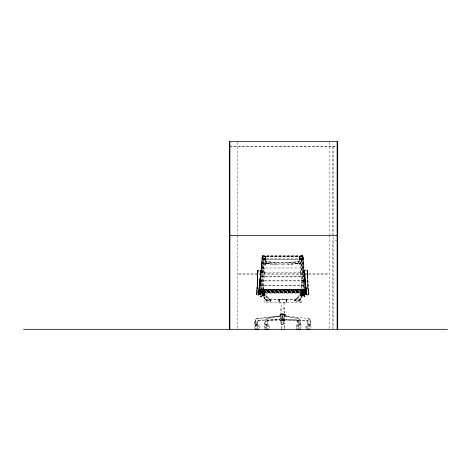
<?xml version="1.0" encoding="UTF-8"?>
<svg xmlns="http://www.w3.org/2000/svg" width="471" height="471" viewBox="0 0 471 471"><rect width="100%" height="100%" fill="white"/><g stroke="black" fill="none" stroke-linecap="round" stroke-linejoin="round"><path stroke-width="0.35" stroke-dasharray="2.35 1.77" d="M259.857 291.408L259.845 293.103L259.921 291.49M305.208 291.39L305.343 292.273L259.798 292.273L259.974 290.754L305.161 290.754L305.261 291.172M257.019 324.578L256.983 327.333L256.377 327.622L254.087 324.578L257.996 324.578L257.996 327.227L257.437 327.645L255.064 324.295M257.719 272.079L258.067 269.918L259.809 269.918L260.881 270.407L258.591 295.011L257.996 295.394L256.878 295.187L256.742 293.863L256.642 294.887M260.651 273.268L258.732 293.374L259.079 289.006M259.792 292.668L259.827 291.949M257.755 271.031L257.855 270.195L256.636 294.663L256.742 293.863M259.845 292.609L259.845 293.103M279.427 319.691C281.735 323.701 281.817 316.647 281.523 315.429L282.5 313.827L282.918 313.827L282.989 318.785M262.577 255.535L302.559 255.429L302.665 256.012L302.629 255.57M256.948 290.472L257.784 270.407L259.321 270.96L260.581 270.896L260.881 270.407L260.61 274.281M298.555 323.671L298.626 321.717M306.556 294.846L304.325 270.519L305.814 269.848L307.386 270.195L308.328 295.187C306.068 296.277 306.356 293.262 306.421 291.814M307.91 324.578L307.769 321.717M298.902 262.164L298.832 261.505C288.181 263.342 276.889 262.989 266.162 261.64L265.326 259.097L263.931 259.097L261.346 296.86L260.651 296.795L263.301 259.026L261.976 258.885L262.182 255.953L265.538 256.165L265.397 257.349M259.739 290.648L260.857 290.719L260.651 293.998L259.533 293.928L262.182 255.953M257.366 288.764L257.437 287.086M256.848 292.055L257.82 270.195M305.273 291.337L305.302 291.696L305.184 291.06L259.874 291.196L260.086 289.259L305.055 289.259L305.202 290.313L305.102 289.965L260.033 289.965L259.868 291.661L305.302 291.696L305.196 291.196L259.945 291.196L259.845 291.52L260.074 289.435L305.067 289.435L305.214 290.536L259.927 290.525L260.074 289.435M262.335 259.35L262.494 255.806L262.5 256.53M257.784 274.593L257.855 273.127M260.999 272.986L262.182 256.024L265.538 256.165M264.419 271.449L263.095 290.578M262.117 256.301L265.467 256.583L265.326 259.097L265.467 256.301L265.114 261.258M263.095 290.16L265.326 258.744M257.019 290.301L257.684 271.902M260.51 272.709L260.651 270.124L260.163 274.805M302.759 257.213L302.729 256.825L305.338 293.121L259.804 293.121L262.488 255.894L262.506 256.389M257.019 293.51L257.089 292.255M258.626 293.998L258.591 295.011M263.024 291.208L262.953 292.462L259.603 292.532M257.195 287.157L256.913 290.578M257.784 274.452L258.067 270.684L257.996 271.732M256.777 293.245L256.707 294.139L256.842 291.908M261.069 271.52L259.739 290.371M263.301 287.575L263.371 286.392M257.472 275.117L257.401 276.271L257.507 275.011M259.898 291.879L259.927 291.39M305.338 293.121L302.559 255.429L302.806 259.38L302.729 256.983L302.806 259.38L262.288 259.35M257.649 276.336L257.855 273.616M263.159 289.812L262.812 294.21L263.095 290.79L259.739 290.578L259.533 293.928L259.809 289.53L263.159 289.742L262.883 294.069L261.764 294.139L261.346 296.86L261.693 291.484M259.603 292.397L259.809 289.53L259.674 291.278M263.095 290.371L262.953 292.397M257.089 292.114L256.695 294.628M262.429 257.672L262.494 256.613L302.641 256.613M265.326 259.097L265.467 256.583M260.163 276.477L260.581 270.896M260.687 273.198L260.857 270.613M259.804 293.121L259.898 290.895M259.603 292.326L259.674 291.837L263.024 291.973L260.928 291.837L260.857 290.719L260.651 296.795M262.883 294.069L263.159 289.742M260.751 272.114L260.822 271.102M259.798 292.273L259.892 291.861L305.243 291.861M261.941 263.583L262.494 255.806L261.222 272.95M258.867 290.613L260.893 270.507M256.601 323.671L256.742 321.717M260.857 274.316L260.928 273.339M305.22 291.49L305.296 293.103L305.249 292.803L259.815 292.832L259.862 291.337L259.868 291.661M260.687 280.18L260.704 280.828L304.431 280.828L304.454 280.18M262.182 271.661L263.095 258.956M262.883 293.58L263.024 292.044L262.812 294.21L262.953 293.021M281.799 323.671L281.941 321.717M260.021 286.109L260.51 279.409M305.161 289.777L259.963 289.989L260.045 288.841M260.905 277.213L261.011 275.782M261.328 271.461L261.275 272.232L303.801 272.209L303.919 272.95M261.582 268.034L261.9 264.107L261.54 268.635M261.917 263.519L261.988 262.577M258.732 292.744L260.716 272.291M259.809 289.53L259.674 291.419L263.024 291.626L263.095 290.86L261.069 290.931L260.928 291.837L259.674 291.767M262.53 256.13L262.582 255.429M262.176 259.998L262.223 259.391M262.382 257.213L262.494 255.841M257.296 289.041L258.067 269.918L257.925 272.15M259.921 290.536L260.027 289.535L259.968 289.918M260.263 285.932L260.616 281.57L260.298 285.485L304.772 285.479L304.878 285.932M283.619 320.527L283.683 318.431L282.918 319.968L282.847 320.875L283.13 320.669M257.555 274.057L257.631 273.015M263.159 289.182L263.301 287.44M257.231 290.648L257.16 291.484L257.16 290.931M260.439 273.127L259.321 285.485M301.069 294.21L300.651 295.747L294.369 301.257L294.369 300.769L301.069 293.092M263.024 272.15L264.207 259.026L261.764 294.139L261.976 290.79L261.693 291.908L261.693 290.996M265.049 262.376L264.837 265.379L266.233 263.006L270.213 263.984L282.5 264.678M260.651 272.915L260.881 270.407M258.797 292.038L258.591 294.805L258.067 294.351L256.948 294.416M257.054 288.87L257.231 287.086M258.697 289.53L260.439 272.362M258.626 290.301L258.555 291.555M258.867 290.719L260.687 273.545M260.651 296.724L260.857 293.233L258.697 293.092L258.208 292.603L260.857 292.744L260.787 293.651L258.137 293.58L260.787 293.863M264.979 263.212L265.326 258.956L261.976 258.679L265.326 258.956L266.162 261.64M267.699 321.717L267.911 323.671L267.981 320.527M257.472 274.522L257.613 273.198M255.694 323.671L255.9 321.717M297.436 320.527L297.855 324.578M305.296 293.103L305.29 292.609M259.603 292.185L259.739 290.996M283.407 320.315L283.407 318.92L284.243 323.671L284.037 324.578M259.044 287.228L259.25 285.485M257.019 292.815L257.16 291.696M307.663 274.034L307.598 272.78M260.51 271.449L260.581 270.96M254.646 323.671L255.412 319.827L256.53 318.785L257.855 318.361L278.797 316.059L279.079 316.341M261.558 281.222L261.629 280.669L259.809 280.598L259.044 281.016L259.739 281.852L259.044 281.087L260.021 280.386L261.629 280.457L259.739 280.669M264.767 323.671C265.096 321.823 264.99 318.967 267.281 318.361L280.475 316.059L281.593 313.827L282.677 315.429L282.677 319.479L281.593 321.087L280.404 319.691L281.175 319.691M302.765 258.773L302.712 256.683M259.25 287.228L259.562 285.485M254.923 321.717L254.787 324.578M264.908 324.578L265.049 321.717M265.326 321.717L265.673 319.827L266.792 318.785M257.019 292.95L257.089 292.603M258.626 293.58L258.067 294.487L258.626 294.139L258.137 293.51L260.857 293.51L258.414 293.439M258.591 294.805L258.797 291.826L258.797 292.185M266.027 321.717L266.162 321.016M267.004 321.717L267.069 321.363M302.882 295.747L300.651 295.747L301.069 294.84L303.3 294.84L298.832 300.839L294.369 300.839L300.651 295.535L301.069 294.84L301.069 292.532L300.722 294.139L294.369 301.193L298.832 301.257L302.882 295.747L303.3 294.84L303.3 292.532L302.953 294.139L298.832 301.193M258.067 294.487L260.787 294.416L263.301 259.026L263.931 259.097M278.732 316.341L280.687 313.827L281.523 315.429M255.064 321.717L255.412 319.827M255.9 319.968L255.135 323.671L256.318 323.671M266.445 321.717L266.58 321.228M258.414 320.669L257.784 321.363L257.507 324.578M302.635 256.53L302.647 255.806L302.688 256.277M302.117 291.208L302.046 289.742L305.396 289.53L305.608 292.744L305.467 290.648L304.348 290.719L304.419 291.908L304.56 293.998L305.673 293.928L303.024 255.953C296.783 254.558 301.687 258.991 298.902 261.746L294.993 262.588M266.58 324.578L268.211 327.598L268.399 324.578L264.072 324.578L265.255 327.439L265.885 327.227L265.885 324.578M281.593 313.827C280.186 315.546 280.481 318.932 281.381 321.087M298.832 301.257L303.3 293.092M298.832 324.578L297.195 327.592L297.018 324.578L301.346 324.578L300.162 327.439L299.532 327.227L299.532 324.578M257.437 324.295L257.719 323.671M267.628 324.295L267.911 323.671M286.686 316.341L284.596 313.827L283.895 315.429L283.895 319.479L282.918 321.087M260.857 293.51L258.137 293.58M282.677 319.479C285.508 325.426 285.52 309.529 282.677 315.429M283.895 319.479L284.596 321.087L285.991 319.691M280.198 316.059L281.24 314.175L279.986 316.341L281.381 313.827M266.162 262.936L264.837 265.379L266.162 262.588M296.324 325.832L297.16 324.855L300.021 324.855M259.804 292.179L305.338 292.179M259.757 292.815L305.302 292.679L305.396 292.98M303.3 294.84L302.882 295.535L300.651 295.535M306.792 293.439L306.586 293.928L307.139 294.487L304.49 294.84L306.586 294.487L307.074 293.51L304.348 293.51M264.837 265.308L266.233 263.006L264.979 263.142L266.233 262.794L266.303 261.958M305.067 289.435L305.131 290.301L259.945 290.218L305.114 290.095L305.214 290.525M284.037 321.087L285.014 319.691L284.172 320.804L284.731 319.968L284.243 319.691M259.78 292.497L305.285 292.379L305.385 292.815L305.302 291.737M282.5 264.608C288.446 265.238 294.622 263.454 300.233 263.212L299.88 258.956L303.23 258.679L303.024 255.953M267.84 320.875L267.21 321.016M266.863 325.832L267.699 324.855M303.654 281.923L305.326 281.782L306.097 281.016M305.467 281.852L306.162 281.087L305.12 280.386L303.583 280.457L303.654 281.994L305.326 281.782M258.485 293.439L260.857 293.374M304.49 294.84L304.278 292.744L307.004 292.603L306.515 293.092L306.627 294.84L306.586 293.998M298.137 320.669L298.414 320.315L285.361 319.132M259.992 289.659L305.161 289.771M301.21 258.815L299.88 259.097L299.674 256.301L303.024 256.024L304.348 274.522M306.338 291.349L304.313 270.507L305.885 270.96L307.139 270.684L307.386 270.195L307.451 271.043L307.351 270.195M306.721 292.815L304.348 292.95L307.004 292.603M307.769 320.875L307.004 320.875M257.019 324.855L255.623 325.832A2.614 2.538 -90 0 0 255.341 327.51M266.792 320.875L280.963 319.968L281.593 321.087M300.58 302.517L301.905 301.958L301.905 300.215L300.58 299.656L265.397 299.656L264.072 300.215L264.072 301.958L265.397 302.517L300.58 302.517L300.58 299.656M298.902 262.936L294.923 264.054M297.507 262.029L298.832 261.505L288.017 262.588L276.983 262.588L266.233 261.505M257.925 320.527L258.485 320.315M304.56 296.724L302.117 258.956L304.56 293.439L304.56 296.795L303.86 296.86L300.998 259.026L303.23 258.885L303.165 257.49L299.809 257.767L299.744 256.93M256.742 318.785L278.938 316.059M258.414 320.875L257.996 321.016M256.948 318.92L258.067 318.573M262.282 259.238L302.859 259.238M297.613 263.495L288.017 264.472M267.493 318.361L280.475 316.059M294.787 263.63L298.767 262.794L298.767 261.54L299.88 258.956L303.23 258.679M265.397 327.58L265.774 327.522M304.348 293.374L306.515 293.162L307.074 293.58L304.419 293.792L307.074 293.58M304.419 293.792L306.721 293.439M267.004 320.315L280.057 319.132M303.583 280.528L305.467 280.669L303.583 280.734L303.654 281.222M303.094 256.301L299.744 256.583L299.744 257.349L302.323 294.21L303.442 294.139L303.23 290.79L302.117 290.86M302.252 293.021L305.608 292.815L302.252 293.092L302.046 289.812L305.396 289.53L305.673 293.928L305.538 291.837L302.188 291.973L302.046 289.742L302.188 291.626L305.538 291.419L305.396 289.53M305.467 281.576L303.654 281.711L303.583 281.158M303.654 281.782L305.608 281.646M304.348 293.233L306.515 293.092L306.374 290.578L306.421 292.208M306.515 293.58L304.348 293.721L304.419 294.069L306.586 293.928M304.419 294.281L306.586 294.139M303.165 258.326L299.88 258.538L299.809 257.767M288.017 262.794L294.787 262.376M302.046 290.16L305.396 289.953M305.467 290.578L302.117 290.79L302.252 292.462M258.414 294.21L260.787 294.069L258.626 293.928M304.419 294.628L306.792 294.487M257.996 320.315L279.221 319.132M304.231 277.213L304.178 276.483L260.963 276.483M302.252 292.532L305.608 292.397L305.538 291.767L302.188 291.973L302.323 294.21L302.188 292.044L302.323 293.58M258.273 320.875L279.709 319.691M303.583 280.669L305.396 280.598M305.338 292.968L305.267 291.255M304.278 292.744L306.721 292.674M229.907 146.145L336.424 146.145M229.907 146.705L337.13 146.705M337.13 240.528L332.667 240.528L332.667 328.587M262.535 256.03L302.6 256.03M262.506 256.454L302.629 256.454M262.477 256.754L302.665 256.754M262.394 258.361L302.741 258.361L302.788 258.985M261.982 263.466L303.153 263.466M261.652 267.981L303.489 267.981M261.016 276.612L304.125 276.612M260.699 280.952L304.443 280.952M260.333 285.868L304.802 285.868M260.057 289.647L305.078 289.647M259.91 291.661L305.232 291.661M259.868 292.526L305.267 292.526M262.465 293.928L264.696 293.928L264.49 293.439L262.253 293.439L266.58 301.257L262.535 295.747L262.117 294.84L262.117 292.532L262.253 293.162L264.49 293.162L264.696 293.928L271.049 300.769L271.049 301.257L266.58 301.193L262.117 293.092M300.928 293.162L303.165 293.162L302.953 293.928L300.722 293.928M303.165 293.439L300.928 293.439L300.722 294.139L303.3 294.21M271.049 301.193L264.696 294.139L262.117 294.21L262.535 295.535L266.58 300.839L271.049 300.839L264.767 295.535L264.349 294.699L262.117 294.699L262.253 295.046L264.49 295.046M306.586 294.487L307.139 294.487M262.117 294.84L264.349 294.84L264.767 295.747L271.049 301.257M262.535 295.535L264.767 295.535M262.535 295.747L264.767 295.747M300.58 299.839L265.397 299.791M266.58 300.769L271.049 300.769M294.369 300.769L298.832 300.769M282.5 313.827L282.5 316.059L282.918 316.059M283.825 313.827L284.943 316.059L298.137 318.361C300.445 318.967 300.286 321.834 300.722 323.671L300.51 324.578M282.429 319.827L282.989 319.827M309.865 319.827L310.842 323.671L310.63 324.578M282.918 319.968L282.217 319.691L281.729 318.431L282.288 320.669M282.989 321.016L282.429 321.016L282.5 319.968L282.5 321.087L281.523 319.479M297.79 321.016L298.208 321.016L284.455 319.968M264.696 323.671L265.114 323.671M284.243 323.671L283.619 323.671L283.477 321.717M300.233 323.671L300.651 323.671M308.47 323.671L309.094 323.671M309.447 323.671L310.283 323.671M265.397 324.855L268.258 324.855L269.094 325.832A2.225 1.336 -90 0 1 269.094 328.346M285.709 319.968L307.139 320.875M286.197 319.132L308.052 320.527M258.485 292.815L260.857 292.95L258.208 292.603M258.414 293.792L260.787 293.928M270.071 262.588L276.983 263.006M261.976 258.326L265.326 258.538M258.626 294.139L260.787 294.281L260.716 294.84L258.414 294.487L260.716 294.699M259.533 281.646L261.558 281.782M276.983 264.543L270.142 264.054L266.162 263.077M259.739 281.576L261.558 281.711M259.739 281.852L261.558 281.994L261.558 281.158M262.047 257.49L265.397 257.767M259.603 292.815L262.953 293.092M260.021 280.386L261.629 280.528M267.351 263.495L270.071 263.772L267.281 263.424M298.832 263.042L300.368 265.379L298.767 262.794L300.233 263.212M267.557 262.029L270.213 262.376M258.555 294.487L260.716 294.84M284.943 316.059L298.626 318.785M307.563 318.573L308.888 318.92M308.434 293.233L308.576 294.87L308.399 292.603M256.948 324.855L258.344 325.832A2.19 2.149 -90 0 1 258.344 328.346M297.648 318.573L298.208 318.92M297.719 324.855L298.555 325.832A2.225 1.336 -90 0 1 298.555 328.346M310.006 319.827L308.888 318.785L307.563 318.361L286.48 316.059L284.596 313.827M307.386 270.507L307.663 274.522L307.386 270.195L307.598 273.339M304.56 296.795L304.348 290.719L303.442 290.996L303.512 291.908L303.23 290.79L303.86 296.86L301.21 259.097L301.905 271.732M308.47 318.92L309.518 319.968M297.648 320.875L297.436 320.669L297.719 321.228M255.341 328.976L254.787 328.346A2.096 1.949 -90 0 1 254.787 325.832C255.747 324.372 258.243 324.448 259.25 325.832A2.19 2.149 -90 0 1 259.25 328.346M307.351 320.875L307.628 321.228M285.22 316.059L285.432 316.341L284.037 313.827M299.044 328.976L298.626 328.346A2.437 1.089 -90 0 1 298.626 325.832L299.044 325.202A2.296 1.319 -90 0 1 300.51 325.202L300.857 325.832A2.296 1.319 -90 0 1 300.863 328.405M307.422 321.016L307.698 323.671M298.626 320.875L298.832 321.228M282.918 313.827L283.895 315.429M305.114 290.054L305.137 289.477M306.55 294.663L307.563 294.281L308.576 294.87M303.23 290.79L303.512 291.484M264.349 293.092L264.49 293.439M309.936 319.968L310.772 323.671M308.47 321.016L308.676 321.717M306.444 292.532L304.313 270.507L304.56 273.268M299.95 319.968L300.368 321.717M264.696 294.139L264.349 292.532L264.349 294.84M262.253 293.162L262.465 294.139M306.933 320.315L307.004 320.669M298.343 321.363L298.414 321.717M260.857 290.719L260.999 291.419M304.766 273.127L304.56 270.124L304.631 270.96M299.674 256.165L299.88 258.744M300.092 261.958L300.368 265.379M307.21 271.314L307.074 269.918L307.28 272.497M305.049 274.805L304.56 270.825M310.212 321.717L310.495 323.671M299.391 321.717L299.674 323.671M283.754 320.739L283.895 321.717M302.117 290.578L300.928 273.545M308.328 294.976L308.258 294.21M305.049 274.593L304.696 271.449M306.162 287.228L306.374 288.906M305.396 290.16L305.538 291.278M302.046 289.812L302.252 292.603L305.608 292.532L305.467 290.996M307.563 273.056L307.734 275.117M307.528 271.902L308.364 291.837L307.663 273.928M301.764 286.25L301.905 287.44M282.011 320.315L282.011 318.92L281.175 323.671L281.381 324.578M308.187 290.442L308.47 294.558L308.152 289.494M308.116 292.114L307.981 290.648M305.65 285.485L305.85 287.298M304.207 272.986L304.696 279.48M305.12 286.044L305.326 288.976M300.786 271.802L300.998 274.593M305.956 285.485L304.631 270.896M307.351 273.127L307.139 270.684M305.184 287.228L305.467 290.371M297.648 321.016L297.719 321.717M304.802 274.734L306.303 290.613M305.956 287.228L306.132 289.006M304.766 273.963L304.978 276.477M306.515 289.53L306.586 290.301M308.116 288.976L308.258 290.578M304.607 274.151L304.743 276.477M307.28 272.915L307.351 273.757M256.854 291.767L256.878 292.326M307.28 272.15L307.769 287.086M307.91 289.041L307.628 285.344M302.818 258.043L302.647 255.841L302.771 257.631M304.496 280.81L304.554 281.576M302.877 258.815L302.918 259.391M303.807 271.461L303.866 272.232M305.173 289.918L305.302 291.696M304.131 275.782L304.178 276.483M304.778 284.584L304.843 285.485M305.09 288.841L305.149 289.659M303.23 258.467L304.142 271.52M301.905 259.026L302.812 272.079M305.243 290.895L305.355 292.462M308.116 292.95L308.258 295.046M304.49 273.021L304.525 273.545M299.88 259.097L300.021 261.258M307.563 276.336L307.351 273.268M306.409 292.044L306.48 293.374M302.712 257.631L302.741 258.361M300.786 271.449L300.857 273.268M298.973 321.717L299.044 323.671M307.422 274.452L307.91 289.742M282.5 316.059L282.571 318.361M308.399 324.578L308.434 327.333L309.041 327.622L311.331 324.578L307.422 324.578L307.422 327.227L307.999 327.645L310.354 324.295M333.221 146.705L333.221 234.764M333.221 236.966L333.221 328.587M332.667 146.705L332.667 234.764M329.311 142.236L329.311 146.145M329.311 146.705L329.311 234.764M329.311 235.5L329.311 328.587M306.792 293.792L306.792 294.351M306.621 294.628L306.627 295.046M306.515 292.815L306.515 293.439M302.117 290.371L302.117 290.996M300.021 299.656L300.021 302.517M286.409 299.238L286.409 302.935M286.268 299.238L286.268 302.935M286.062 299.238L286.062 302.935M284.243 327.622L284.243 324.578L281.175 324.578L281.175 327.622M284.172 328.346L284.172 324.855L281.24 324.855L281.24 328.346M284.037 302.935L284.037 314.104L281.381 314.104L281.381 302.935M279.356 299.238L279.356 302.935M279.15 299.238L279.15 302.935M279.009 299.238L279.009 302.935M259.739 290.16L259.739 290.719M258.697 292.815L258.697 293.439M258.485 292.674L258.344 295.258M257.578 321.717L257.578 323.671M237.725 142.236L237.725 146.145M237.725 146.705L237.725 234.034M237.725 235.5L237.725 328.587M264.555 328.405A2.296 1.319 -90 0 1 264.555 325.814L264.908 325.202A2.296 1.319 -90 0 1 266.374 325.202L266.792 325.832A2.437 1.089 -90 0 1 266.792 328.346M266.892 328.346A2.225 1.336 -90 0 1 266.892 325.832M296.353 328.346A2.225 1.336 -90 0 1 296.353 325.832M307.074 328.346A2.19 2.149 -90 0 1 307.074 325.832L308.47 324.855L309.794 325.832A2.614 2.538 -90 0 1 310.071 327.51M306.162 328.346A2.19 2.149 -90 0 1 306.162 325.832C307.174 324.448 309.671 324.372 310.63 325.832A2.096 1.949 -90 0 1 310.984 327.51M301.069 294.699L300.998 295.046L303.23 295.046L303.3 294.699L301.069 294.699M327.639 273.474L238.285 273.474L238.285 274.593L327.639 274.593L327.639 273.474M286.827 299.238L278.591 299.238L278.591 302.935L286.827 302.935L286.827 299.238M284.731 308.381L280.687 308.381L280.687 323.183L284.731 323.183L284.731 308.381"/><path stroke-width="0.71" d="M297.719 329.323L298.137 328.976M268.258 329.323L268.747 328.976M257.855 329.323L258.626 328.976M309.164 328.976L308.399 329.323L307.628 328.976M309.306 329.323L310.071 328.976M256.948 329.323L257.784 328.976M229.348 235.5L337.689 235.5M23.55 329.323L447.45 329.323M306.792 328.976L307.563 329.323M256.253 328.976L257.019 329.323M255.341 328.976L256.112 329.323M296.671 328.976L297.16 329.323M267.281 328.976L267.699 329.323M337.689 329.323L337.689 141.677L229.348 141.677L229.348 329.323M337.13 141.677L337.13 329.323M284.172 328.976L284.172 329.323M281.24 328.976L281.24 329.323M229.907 141.677L229.907 329.323M266.374 328.976A2.296 1.319 -90 0 1 264.908 328.976M300.51 328.976A2.296 1.319 -90 0 1 299.044 328.976"/></g></svg>
